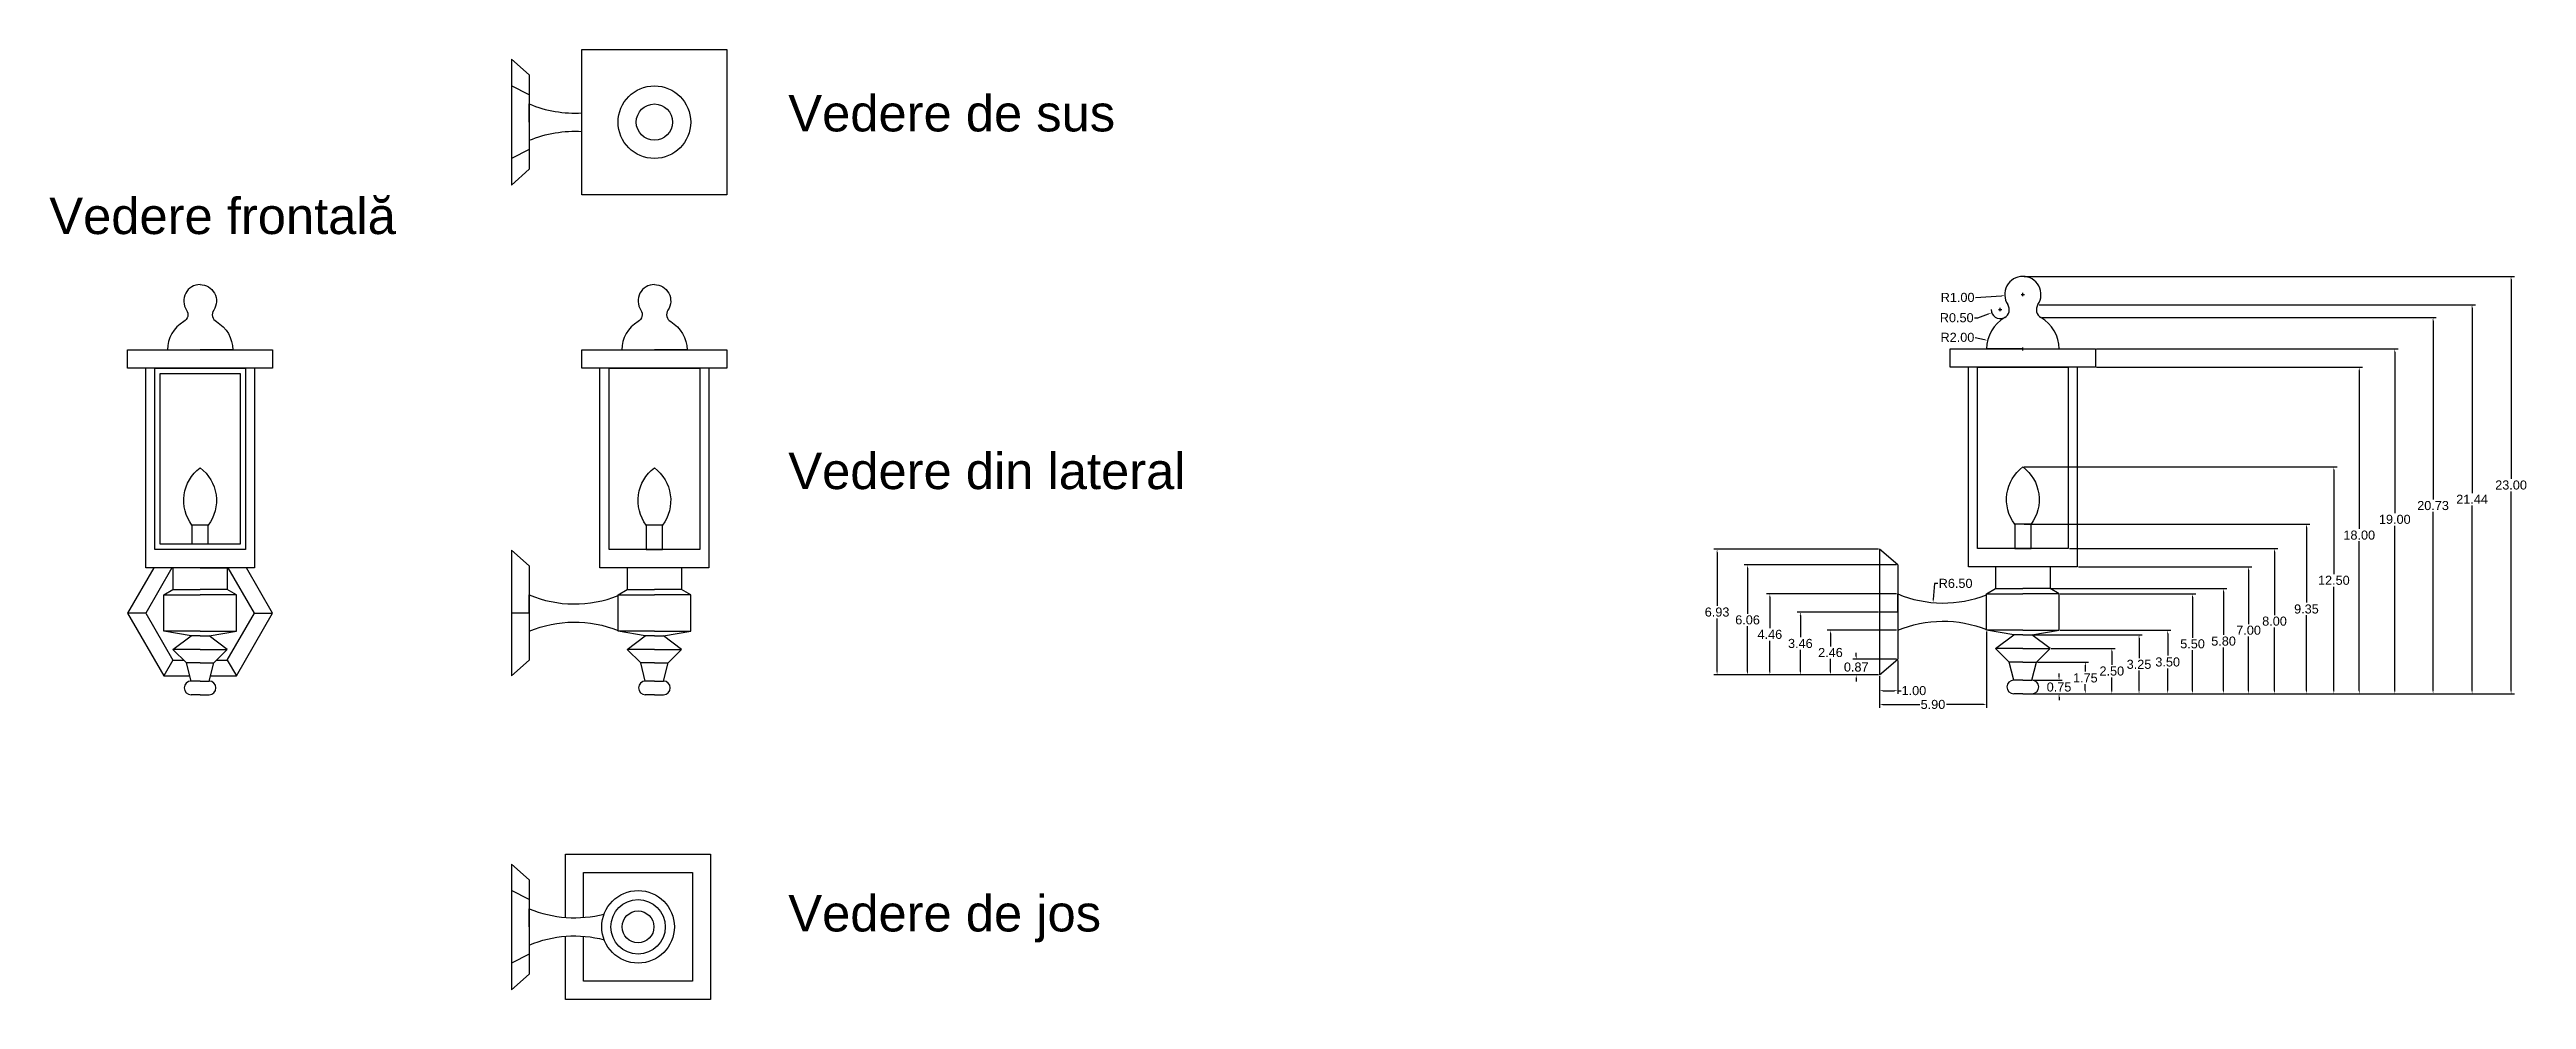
# Model space of a CAD drawing. Header units: millimetres. Extents: x 24 to 160, y 6 to 58.
import ezdxf

# ---------------------------------------------------------------- set-up
doc = ezdxf.new("R2010")
doc.units = ezdxf.units.MM
doc.header["$MEASUREMENT"] = 0
doc.header["$PDMODE"] = 34
for name, color, linetype in [('bec', 33, 'Continuous'), ('cotari', 132, 'Continuous'), ('felinar', 51, 'Continuous'), ('geam', 141, 'Continuous'), ('Text', 7, 'Continuous'), ('usa felinar', 31, 'Continuous')]:
    doc.layers.add(name, color=color, linetype=linetype)
doc.styles.get("Standard").update_dxf_attribs({"font": 'arial.ttf'})
doc.dimstyles.new('Cotari', dxfattribs={"dimtxt": 0.5, "dimasz": 0.18, "dimexe": 0.18, "dimexo": 0.0625, "dimgap": 0.09, "dimtad": 0, "dimtih": 1, "dimtoh": 1, "dimzin": 0, "dimdsep": 46, "dimtxsty": 'Standard', "dimcen": 0.09, "dimclrd": 256, "dimclrt": 256, "dimadec": 0, "dimazin": 0, "dimtfac": 1, "dimtofl": 0, "dimtmove": 0, "dimatfit": 3, "dimfxl": 1, "dimtolj": 1, "dimtzin": 0, "dimarcsym": 0})

# ---------------------------------------------------------------- blocks, each defined once
blk = doc.blocks.new('*D1')
at = {"layer": 'cotari', "color": 0, "lineweight": -2, "transparency": 16777216}
for p, q in [((133.1, 23.39), (134.71, 23.39)), ((132.6, 22.64), (134.71, 22.64))]:
    blk.add_line(p, q, dxfattribs=at)
at = {"layer": 'cotari', "lineweight": -2, "transparency": 16777216}
for p, q in [((134.53, 23.57), (134.53, 23.75)), ((134.53, 22.46), (134.53, 22.28))]:
    blk.add_line(p, q, dxfattribs=at)
at = {"layer": 'cotari', "transparency": 16777216}
for points in [[(134.5, 23.57), (134.56, 23.57), (134.53, 23.39)], [(134.5, 22.46), (134.56, 22.46), (134.53, 22.64)]]:
    blk.add_solid(points, dxfattribs=at)
at = {"layer": 'Defpoints', "color": 0, "transparency": 16777216}
for p in [(133.04, 23.39), (134.53, 23.39), (132.54, 22.64)]:
    blk.add_point(p, dxfattribs=at)
at = {"layer": 'cotari', "transparency": 16777216, "insert": (134.53, 23.01), "char_height": 0.5, "attachment_point": 5}
blk.add_mtext('\\A1;0.75', dxfattribs=at)
blk = doc.blocks.new('*D2')
at = {"layer": 'cotari', "color": 0, "lineweight": -2, "transparency": 16777216}
for p, q in [((133.35, 24.39), (136.16, 24.39)), ((132.6, 22.64), (136.16, 22.64))]:
    blk.add_line(p, q, dxfattribs=at)
at = {"layer": 'cotari', "lineweight": -2, "transparency": 16777216}
for p, q in [((135.98, 24.21), (135.98, 23.86)), ((135.98, 22.82), (135.98, 23.17))]:
    blk.add_line(p, q, dxfattribs=at)
at = {"layer": 'cotari', "transparency": 16777216}
for points in [[(135.95, 24.21), (136.01, 24.21), (135.98, 24.39)], [(135.95, 22.82), (136.01, 22.82), (135.98, 22.64)]]:
    blk.add_solid(points, dxfattribs=at)
at = {"layer": 'Defpoints', "color": 0, "transparency": 16777216}
for p in [(133.29, 24.39), (135.98, 24.39), (132.54, 22.64)]:
    blk.add_point(p, dxfattribs=at)
at = {"layer": 'cotari', "transparency": 16777216, "insert": (135.98, 23.51), "char_height": 0.5, "attachment_point": 5}
blk.add_mtext('\\A1;1.75', dxfattribs=at)
blk = doc.blocks.new('*D3')
at = {"layer": 'cotari', "color": 0, "lineweight": -2, "transparency": 16777216}
for p, q in [((134.1, 25.14), (137.62, 25.14)), ((132.6, 22.64), (137.62, 22.64))]:
    blk.add_line(p, q, dxfattribs=at)
at = {"layer": 'cotari', "lineweight": -2, "transparency": 16777216}
for p, q in [((137.44, 24.96), (137.44, 24.23)), ((137.44, 22.82), (137.44, 23.54))]:
    blk.add_line(p, q, dxfattribs=at)
at = {"layer": 'cotari', "transparency": 16777216}
for points in [[(137.41, 24.96), (137.47, 24.96), (137.44, 25.14)], [(137.41, 22.82), (137.47, 22.82), (137.44, 22.64)]]:
    blk.add_solid(points, dxfattribs=at)
at = {"layer": 'Defpoints', "color": 0, "transparency": 16777216}
for p in [(134.04, 25.14), (137.44, 25.14), (132.54, 22.64)]:
    blk.add_point(p, dxfattribs=at)
at = {"layer": 'cotari', "transparency": 16777216, "insert": (137.44, 23.89), "char_height": 0.5, "attachment_point": 5}
blk.add_mtext('\\A1;2.50', dxfattribs=at)
blk = doc.blocks.new('*D4')
at = {"layer": 'cotari', "color": 0, "lineweight": -2, "transparency": 16777216}
for p, q in [((133.1, 25.89), (139.12, 25.89)), ((132.6, 22.64), (139.12, 22.64))]:
    blk.add_line(p, q, dxfattribs=at)
at = {"layer": 'cotari', "lineweight": -2, "transparency": 16777216}
for p, q in [((138.94, 25.71), (138.94, 24.61)), ((138.94, 22.82), (138.94, 23.92))]:
    blk.add_line(p, q, dxfattribs=at)
at = {"layer": 'cotari', "transparency": 16777216}
for points in [[(138.91, 25.71), (138.97, 25.71), (138.94, 25.89)], [(138.91, 22.82), (138.97, 22.82), (138.94, 22.64)]]:
    blk.add_solid(points, dxfattribs=at)
at = {"layer": 'Defpoints', "color": 0, "transparency": 16777216}
for p in [(133.04, 25.89), (138.94, 25.89), (132.54, 22.64)]:
    blk.add_point(p, dxfattribs=at)
at = {"layer": 'cotari', "transparency": 16777216, "insert": (138.94, 24.26), "char_height": 0.5, "attachment_point": 5}
blk.add_mtext('\\A1;3.25', dxfattribs=at)
blk = doc.blocks.new('*D5')
at = {"layer": 'cotari', "color": 0, "lineweight": -2, "transparency": 16777216}
for p, q in [((134.6, 26.14), (140.7, 26.14)), ((132.6, 22.64), (140.7, 22.64))]:
    blk.add_line(p, q, dxfattribs=at)
at = {"layer": 'cotari', "lineweight": -2, "transparency": 16777216}
for p, q in [((140.52, 25.96), (140.52, 24.74)), ((140.52, 22.82), (140.52, 24.04))]:
    blk.add_line(p, q, dxfattribs=at)
at = {"layer": 'cotari', "transparency": 16777216}
for points in [[(140.49, 25.96), (140.55, 25.96), (140.52, 26.14)], [(140.49, 22.82), (140.55, 22.82), (140.52, 22.64)]]:
    blk.add_solid(points, dxfattribs=at)
at = {"layer": 'Defpoints', "color": 0, "transparency": 16777216}
for p in [(134.54, 26.14), (140.52, 26.14), (132.54, 22.64)]:
    blk.add_point(p, dxfattribs=at)
at = {"layer": 'cotari', "transparency": 16777216, "insert": (140.52, 24.39), "char_height": 0.5, "attachment_point": 5}
blk.add_mtext('\\A1;3.50', dxfattribs=at)
blk = doc.blocks.new('*D6')
at = {"layer": 'cotari', "color": 0, "lineweight": -2, "transparency": 16777216}
for p, q in [((134.6, 28.14), (142.07, 28.14)), ((132.6, 22.64), (142.07, 22.64))]:
    blk.add_line(p, q, dxfattribs=at)
at = {"layer": 'cotari', "lineweight": -2, "transparency": 16777216}
for p, q in [((141.89, 27.96), (141.89, 25.73)), ((141.89, 22.82), (141.89, 25.04))]:
    blk.add_line(p, q, dxfattribs=at)
at = {"layer": 'cotari', "transparency": 16777216}
for points in [[(141.86, 27.96), (141.92, 27.96), (141.89, 28.14)], [(141.86, 22.82), (141.92, 22.82), (141.89, 22.64)]]:
    blk.add_solid(points, dxfattribs=at)
at = {"layer": 'Defpoints', "color": 0, "transparency": 16777216}
for p in [(134.54, 28.14), (141.89, 28.14), (132.54, 22.64)]:
    blk.add_point(p, dxfattribs=at)
at = {"layer": 'cotari', "transparency": 16777216, "insert": (141.89, 25.39), "char_height": 0.5, "attachment_point": 5}
blk.add_mtext('\\A1;5.50', dxfattribs=at)
blk = doc.blocks.new('*D7')
at = {"layer": 'cotari', "color": 0, "lineweight": -2, "transparency": 16777216}
for p, q in [((134.1, 28.44), (143.78, 28.44)), ((132.6, 22.64), (143.78, 22.64))]:
    blk.add_line(p, q, dxfattribs=at)
at = {"layer": 'cotari', "lineweight": -2, "transparency": 16777216}
for p, q in [((143.6, 28.26), (143.6, 25.88)), ((143.6, 22.82), (143.6, 25.19))]:
    blk.add_line(p, q, dxfattribs=at)
at = {"layer": 'cotari', "transparency": 16777216}
for points in [[(143.57, 28.26), (143.63, 28.26), (143.6, 28.44)], [(143.57, 22.82), (143.63, 22.82), (143.6, 22.64)]]:
    blk.add_solid(points, dxfattribs=at)
at = {"layer": 'Defpoints', "color": 0, "transparency": 16777216}
for p in [(134.04, 28.44), (143.6, 28.44), (132.54, 22.64)]:
    blk.add_point(p, dxfattribs=at)
at = {"layer": 'cotari', "transparency": 16777216, "insert": (143.6, 25.54), "char_height": 0.5, "attachment_point": 5}
blk.add_mtext('\\A1;5.80', dxfattribs=at)
blk = doc.blocks.new('*D8')
at = {"layer": 'cotari', "color": 0, "lineweight": -2, "transparency": 16777216}
for p, q in [((135.6, 29.64), (145.16, 29.64)), ((132.6, 22.64), (145.16, 22.64))]:
    blk.add_line(p, q, dxfattribs=at)
at = {"layer": 'cotari', "lineweight": -2, "transparency": 16777216}
for p, q in [((144.98, 29.46), (144.98, 26.48)), ((144.98, 22.82), (144.98, 25.79))]:
    blk.add_line(p, q, dxfattribs=at)
at = {"layer": 'cotari', "transparency": 16777216}
for points in [[(144.95, 29.46), (145.01, 29.46), (144.98, 29.64)], [(144.95, 22.82), (145.01, 22.82), (144.98, 22.64)]]:
    blk.add_solid(points, dxfattribs=at)
at = {"layer": 'Defpoints', "color": 0, "transparency": 16777216}
for p in [(135.54, 29.64), (144.98, 29.64), (132.54, 22.64)]:
    blk.add_point(p, dxfattribs=at)
at = {"layer": 'cotari', "transparency": 16777216, "insert": (144.98, 26.14), "char_height": 0.5, "attachment_point": 5}
blk.add_mtext('\\A1;7.00', dxfattribs=at)
blk = doc.blocks.new('*D9')
at = {"layer": 'cotari', "color": 0, "lineweight": -2, "transparency": 16777216}
for p, q in [((135.1, 30.64), (146.59, 30.64)), ((132.85, 22.64), (146.59, 22.64))]:
    blk.add_line(p, q, dxfattribs=at)
at = {"layer": 'cotari', "lineweight": -2, "transparency": 16777216}
for p, q in [((146.41, 30.46), (146.41, 26.98)), ((146.41, 22.82), (146.41, 26.29))]:
    blk.add_line(p, q, dxfattribs=at)
at = {"layer": 'cotari', "transparency": 16777216}
for points in [[(146.38, 30.46), (146.44, 30.46), (146.41, 30.64)], [(146.38, 22.82), (146.44, 22.82), (146.41, 22.64)]]:
    blk.add_solid(points, dxfattribs=at)
at = {"layer": 'Defpoints', "color": 0, "transparency": 16777216}
for p in [(135.04, 30.64), (146.41, 30.64), (132.79, 22.64)]:
    blk.add_point(p, dxfattribs=at)
at = {"layer": 'cotari', "transparency": 16777216, "insert": (146.41, 26.64), "char_height": 0.5, "attachment_point": 5}
blk.add_mtext('\\A1;8.00', dxfattribs=at)
blk = doc.blocks.new('*D10')
at = {"layer": 'cotari', "color": 0, "lineweight": -2, "transparency": 16777216}
for p, q in [((132.6, 31.99), (148.35, 31.99)), ((132.85, 22.64), (148.35, 22.64))]:
    blk.add_line(p, q, dxfattribs=at)
at = {"layer": 'cotari', "lineweight": -2, "transparency": 16777216}
for p, q in [((148.17, 31.81), (148.17, 27.66)), ((148.17, 22.82), (148.17, 26.97))]:
    blk.add_line(p, q, dxfattribs=at)
at = {"layer": 'cotari', "transparency": 16777216}
for points in [[(148.14, 31.81), (148.2, 31.81), (148.17, 31.99)], [(148.14, 22.82), (148.2, 22.82), (148.17, 22.64)]]:
    blk.add_solid(points, dxfattribs=at)
at = {"layer": 'Defpoints', "color": 0, "transparency": 16777216}
for p in [(132.54, 31.99), (148.17, 31.99), (132.79, 22.64)]:
    blk.add_point(p, dxfattribs=at)
at = {"layer": 'cotari', "transparency": 16777216, "insert": (148.17, 27.31), "char_height": 0.5, "attachment_point": 5}
blk.add_mtext('\\A1;9.35', dxfattribs=at)
blk = doc.blocks.new('*D11')
at = {"layer": 'cotari', "color": 0, "lineweight": -2, "transparency": 16777216}
for p, q in [((132.6, 35.14), (149.86, 35.14)), ((132.85, 22.64), (149.86, 22.64))]:
    blk.add_line(p, q, dxfattribs=at)
at = {"layer": 'cotari', "lineweight": -2, "transparency": 16777216}
for p, q in [((149.68, 34.96), (149.68, 29.23)), ((149.68, 22.82), (149.68, 28.54))]:
    blk.add_line(p, q, dxfattribs=at)
at = {"layer": 'cotari', "transparency": 16777216}
for points in [[(149.65, 34.96), (149.71, 34.96), (149.68, 35.14)], [(149.65, 22.82), (149.71, 22.82), (149.68, 22.64)]]:
    blk.add_solid(points, dxfattribs=at)
at = {"layer": 'Defpoints', "color": 0, "transparency": 16777216}
for p in [(132.54, 35.14), (149.68, 35.14), (132.79, 22.64)]:
    blk.add_point(p, dxfattribs=at)
at = {"layer": 'cotari', "transparency": 16777216, "insert": (149.68, 28.89), "char_height": 0.5, "attachment_point": 5}
blk.add_mtext('\\A1;12.50', dxfattribs=at)
blk = doc.blocks.new('*D12')
at = {"layer": 'cotari', "color": 0, "lineweight": -2, "transparency": 16777216}
for p, q in [((136.6, 40.64), (151.26, 40.64)), ((132.6, 22.64), (151.26, 22.64))]:
    blk.add_line(p, q, dxfattribs=at)
at = {"layer": 'cotari', "lineweight": -2, "transparency": 16777216}
for p, q in [((151.08, 40.46), (151.08, 31.73)), ((151.08, 22.82), (151.08, 31.04))]:
    blk.add_line(p, q, dxfattribs=at)
at = {"layer": 'cotari', "transparency": 16777216}
for points in [[(151.05, 40.46), (151.11, 40.46), (151.08, 40.64)], [(151.05, 22.82), (151.11, 22.82), (151.08, 22.64)]]:
    blk.add_solid(points, dxfattribs=at)
at = {"layer": 'Defpoints', "color": 0, "transparency": 16777216}
for p in [(136.54, 40.64), (151.08, 40.64), (132.54, 22.64)]:
    blk.add_point(p, dxfattribs=at)
at = {"layer": 'cotari', "transparency": 16777216, "insert": (151.08, 31.38), "char_height": 0.5, "attachment_point": 5}
blk.add_mtext('\\A1;18.00', dxfattribs=at)
blk = doc.blocks.new('*D13')
at = {"layer": 'cotari', "color": 0, "lineweight": -2, "transparency": 16777216}
for p, q in [((136.6, 41.64), (153.22, 41.64)), ((132.6, 22.64), (153.22, 22.64))]:
    blk.add_line(p, q, dxfattribs=at)
at = {"layer": 'cotari', "lineweight": -2, "transparency": 16777216}
for p, q in [((153.04, 41.46), (153.04, 32.59)), ((153.04, 22.82), (153.04, 31.9))]:
    blk.add_line(p, q, dxfattribs=at)
at = {"layer": 'cotari', "transparency": 16777216}
for points in [[(153.01, 41.46), (153.07, 41.46), (153.04, 41.64)], [(153.01, 22.82), (153.07, 22.82), (153.04, 22.64)]]:
    blk.add_solid(points, dxfattribs=at)
at = {"layer": 'Defpoints', "color": 0, "transparency": 16777216}
for p in [(136.54, 41.64), (153.04, 41.64), (132.54, 22.64)]:
    blk.add_point(p, dxfattribs=at)
at = {"layer": 'cotari', "transparency": 16777216, "insert": (153.04, 32.25), "char_height": 0.5, "attachment_point": 5}
blk.add_mtext('\\A1;19.00', dxfattribs=at)
blk = doc.blocks.new('*D14')
at = {"layer": 'cotari', "lineweight": -2, "transparency": 16777216}
for p, q in [((123.35, 24.72), (123.35, 24.9)), ((123.35, 23.5), (123.35, 23.32))]:
    blk.add_line(p, q, dxfattribs=at)
at = {"layer": 'cotari', "color": 0, "lineweight": -2, "transparency": 16777216}
for p, q in [((125.57, 24.54), (123.17, 24.54)), ((124.57, 23.68), (123.17, 23.68))]:
    blk.add_line(p, q, dxfattribs=at)
at = {"layer": 'cotari', "transparency": 16777216}
for points in [[(123.32, 24.72), (123.38, 24.72), (123.35, 24.54)], [(123.32, 23.5), (123.38, 23.5), (123.35, 23.68)]]:
    blk.add_solid(points, dxfattribs=at)
at = {"layer": 'Defpoints', "color": 0, "transparency": 16777216}
for p in [(123.35, 24.54), (124.64, 23.68), (125.64, 24.54)]:
    blk.add_point(p, dxfattribs=at)
at = {"layer": 'cotari', "transparency": 16777216, "insert": (123.35, 24.11), "char_height": 0.5, "attachment_point": 5}
blk.add_mtext('\\A1;0.87', dxfattribs=at)
blk = doc.blocks.new('*D15')
at = {"layer": 'cotari', "color": 0, "lineweight": -2, "transparency": 16777216}
for p, q in [((125.57, 26.14), (121.75, 26.14)), ((124.57, 23.68), (121.75, 23.68))]:
    blk.add_line(p, q, dxfattribs=at)
at = {"layer": 'cotari', "lineweight": -2, "transparency": 16777216}
for p, q in [((121.93, 25.96), (121.93, 25.25)), ((121.93, 23.86), (121.93, 24.56))]:
    blk.add_line(p, q, dxfattribs=at)
at = {"layer": 'cotari', "transparency": 16777216}
for points in [[(121.9, 25.96), (121.96, 25.96), (121.93, 26.14)], [(121.9, 23.86), (121.96, 23.86), (121.93, 23.68)]]:
    blk.add_solid(points, dxfattribs=at)
at = {"layer": 'Defpoints', "color": 0, "transparency": 16777216}
for p in [(121.93, 26.14), (125.64, 26.14), (124.64, 23.68)]:
    blk.add_point(p, dxfattribs=at)
at = {"layer": 'cotari', "transparency": 16777216, "insert": (121.93, 24.91), "char_height": 0.5, "attachment_point": 5}
blk.add_mtext('\\A1;2.46', dxfattribs=at)
blk = doc.blocks.new('*D16')
at = {"layer": 'cotari', "color": 0, "lineweight": -2, "transparency": 16777216}
for p, q in [((124.57, 27.14), (120.09, 27.14)), ((124.57, 23.68), (120.09, 23.68))]:
    blk.add_line(p, q, dxfattribs=at)
at = {"layer": 'cotari', "lineweight": -2, "transparency": 16777216}
for p, q in [((120.27, 26.96), (120.27, 25.75)), ((120.27, 23.86), (120.27, 25.06))]:
    blk.add_line(p, q, dxfattribs=at)
at = {"layer": 'cotari', "transparency": 16777216}
for points in [[(120.24, 26.96), (120.3, 26.96), (120.27, 27.14)], [(120.24, 23.86), (120.3, 23.86), (120.27, 23.68)]]:
    blk.add_solid(points, dxfattribs=at)
at = {"layer": 'Defpoints', "color": 0, "transparency": 16777216}
for p in [(120.27, 27.14), (124.64, 27.14), (124.64, 23.68)]:
    blk.add_point(p, dxfattribs=at)
at = {"layer": 'cotari', "transparency": 16777216, "insert": (120.27, 25.41), "char_height": 0.5, "attachment_point": 5}
blk.add_mtext('\\A1;3.46', dxfattribs=at)
blk = doc.blocks.new('*D17')
at = {"layer": 'cotari', "color": 0, "lineweight": -2, "transparency": 16777216}
for p, q in [((125.57, 28.14), (118.41, 28.14)), ((124.57, 23.68), (118.41, 23.68))]:
    blk.add_line(p, q, dxfattribs=at)
at = {"layer": 'cotari', "lineweight": -2, "transparency": 16777216}
for p, q in [((118.59, 27.96), (118.59, 26.25)), ((118.59, 23.86), (118.59, 25.56))]:
    blk.add_line(p, q, dxfattribs=at)
at = {"layer": 'cotari', "transparency": 16777216}
for points in [[(118.56, 27.96), (118.62, 27.96), (118.59, 28.14)], [(118.56, 23.86), (118.62, 23.86), (118.59, 23.68)]]:
    blk.add_solid(points, dxfattribs=at)
at = {"layer": 'Defpoints', "color": 0, "transparency": 16777216}
for p in [(118.59, 28.14), (125.64, 28.14), (124.64, 23.68)]:
    blk.add_point(p, dxfattribs=at)
at = {"layer": 'cotari', "transparency": 16777216, "insert": (118.59, 25.91), "char_height": 0.5, "attachment_point": 5}
blk.add_mtext('\\A1;4.46', dxfattribs=at)
blk = doc.blocks.new('*D18')
at = {"layer": 'cotari', "color": 0, "lineweight": -2, "transparency": 16777216}
for p, q in [((125.57, 29.74), (117.18, 29.74)), ((124.57, 23.68), (117.18, 23.68))]:
    blk.add_line(p, q, dxfattribs=at)
at = {"layer": 'cotari', "lineweight": -2, "transparency": 16777216}
for p, q in [((117.36, 29.56), (117.36, 27.05)), ((117.36, 23.86), (117.36, 26.36))]:
    blk.add_line(p, q, dxfattribs=at)
at = {"layer": 'cotari', "transparency": 16777216}
for points in [[(117.33, 29.56), (117.39, 29.56), (117.36, 29.74)], [(117.33, 23.86), (117.39, 23.86), (117.36, 23.68)]]:
    blk.add_solid(points, dxfattribs=at)
at = {"layer": 'Defpoints', "color": 0, "transparency": 16777216}
for p in [(117.36, 29.74), (125.64, 29.74), (124.64, 23.68)]:
    blk.add_point(p, dxfattribs=at)
at = {"layer": 'cotari', "transparency": 16777216, "insert": (117.36, 26.71), "char_height": 0.5, "attachment_point": 5}
blk.add_mtext('\\A1;6.06', dxfattribs=at)
blk = doc.blocks.new('*D19')
at = {"layer": 'cotari', "color": 0, "lineweight": -2, "transparency": 16777216}
for p, q in [((124.57, 30.6), (115.5, 30.6)), ((124.57, 23.68), (115.5, 23.68))]:
    blk.add_line(p, q, dxfattribs=at)
at = {"layer": 'cotari', "lineweight": -2, "transparency": 16777216}
for p, q in [((115.68, 30.42), (115.68, 27.49)), ((115.68, 23.86), (115.68, 26.79))]:
    blk.add_line(p, q, dxfattribs=at)
at = {"layer": 'cotari', "transparency": 16777216}
for points in [[(115.65, 30.42), (115.71, 30.42), (115.68, 30.6)], [(115.65, 23.86), (115.71, 23.86), (115.68, 23.68)]]:
    blk.add_solid(points, dxfattribs=at)
at = {"layer": 'Defpoints', "color": 0, "transparency": 16777216}
for p in [(115.68, 30.6), (124.64, 30.6), (124.64, 23.68)]:
    blk.add_point(p, dxfattribs=at)
at = {"layer": 'cotari', "transparency": 16777216, "insert": (115.68, 27.14), "char_height": 0.5, "attachment_point": 5}
blk.add_mtext('\\A1;6.93', dxfattribs=at)
blk = doc.blocks.new('*D20')
at = {"layer": 'cotari', "color": 0, "lineweight": -2, "transparency": 16777216}
for p, q in [((124.64, 23.61), (124.64, 22.63)), ((125.64, 24.48), (125.64, 22.63))]:
    blk.add_line(p, q, dxfattribs=at)
at = {"layer": 'cotari', "lineweight": -2, "transparency": 16777216}
for p, q in [((124.82, 22.81), (125.46, 22.81)), ((125.64, 22.81), (125.82, 22.81))]:
    blk.add_line(p, q, dxfattribs=at)
at = {"layer": 'cotari', "transparency": 16777216}
for points in [[(124.82, 22.84), (124.82, 22.78), (124.64, 22.81)], [(125.46, 22.84), (125.46, 22.78), (125.64, 22.81)]]:
    blk.add_solid(points, dxfattribs=at)
at = {"layer": 'Defpoints', "color": 0, "transparency": 16777216}
for p in [(124.64, 23.68), (125.64, 24.54), (125.64, 22.81)]:
    blk.add_point(p, dxfattribs=at)
at = {"layer": 'cotari', "transparency": 16777216, "insert": (126.53, 22.81), "char_height": 0.5, "attachment_point": 5}
blk.add_mtext('\\A1;1.00', dxfattribs=at)
blk = doc.blocks.new('*D21')
at = {"layer": 'cotari', "color": 0, "lineweight": -2, "transparency": 16777216}
for p, q in [((130.54, 26.08), (130.54, 21.87)), ((124.63, 23.61), (124.63, 21.87))]:
    blk.add_line(p, q, dxfattribs=at)
at = {"layer": 'cotari', "lineweight": -2, "transparency": 16777216}
for p, q in [((124.81, 22.05), (126.85, 22.05)), ((130.36, 22.05), (128.32, 22.05))]:
    blk.add_line(p, q, dxfattribs=at)
at = {"layer": 'cotari', "transparency": 16777216}
for points in [[(124.81, 22.08), (124.81, 22.02), (124.63, 22.05)], [(130.36, 22.08), (130.36, 22.02), (130.54, 22.05)]]:
    blk.add_solid(points, dxfattribs=at)
at = {"layer": 'Defpoints', "color": 0, "transparency": 16777216}
for p in [(130.54, 26.14), (124.63, 23.67), (130.54, 22.05)]:
    blk.add_point(p, dxfattribs=at)
at = {"layer": 'cotari', "transparency": 16777216, "insert": (127.58, 22.05), "char_height": 0.5, "attachment_point": 5}
blk.add_mtext('\\A1;5.90', dxfattribs=at)
blk = doc.blocks.new('*D22')
at = {"layer": 'cotari', "lineweight": -2, "transparency": 16777216}
for p, q in [((127.67, 28.72), (127.6, 27.84)), ((127.85, 28.72), (127.67, 28.72))]:
    blk.add_line(p, q, dxfattribs=at)
at = {"layer": 'cotari', "transparency": 16777216}
blk.add_solid([(127.57, 27.85), (127.63, 27.84), (127.58, 27.66)], dxfattribs=at)
at = {"layer": 'Defpoints', "color": 0, "transparency": 16777216}
for p in [(128.14, 34.14), (127.58, 27.66)]:
    blk.add_point(p, dxfattribs=at)
at = {"layer": 'cotari', "transparency": 16777216, "insert": (128.83, 28.72), "char_height": 0.5, "attachment_point": 5}
blk.add_mtext('\\A1;R6.50', dxfattribs=at)
blk = doc.blocks.new('*D23')
at = {"layer": 'cotari', "color": 0, "lineweight": -2, "transparency": 16777216}
for p, q in [((133.6, 43.37), (155.33, 43.37)), ((132.85, 22.64), (155.33, 22.64))]:
    blk.add_line(p, q, dxfattribs=at)
at = {"layer": 'cotari', "lineweight": -2, "transparency": 16777216}
for p, q in [((155.15, 43.19), (155.15, 33.35)), ((155.15, 22.82), (155.15, 32.66))]:
    blk.add_line(p, q, dxfattribs=at)
at = {"layer": 'cotari', "transparency": 16777216}
for points in [[(155.12, 43.19), (155.18, 43.19), (155.15, 43.37)], [(155.12, 22.82), (155.18, 22.82), (155.15, 22.64)]]:
    blk.add_solid(points, dxfattribs=at)
at = {"layer": 'Defpoints', "color": 0, "transparency": 16777216}
for p in [(133.53, 43.37), (132.79, 22.64), (155.15, 22.64)]:
    blk.add_point(p, dxfattribs=at)
at = {"layer": 'cotari', "transparency": 16777216, "insert": (155.15, 33.01), "char_height": 0.5, "attachment_point": 5}
blk.add_mtext('\\A1;20.73', dxfattribs=at)
blk = doc.blocks.new('*D24')
at = {"layer": 'cotari', "color": 0, "lineweight": -2, "transparency": 16777216}
for p, q in [((133.43, 44.08), (157.48, 44.08)), ((132.6, 22.64), (157.48, 22.64))]:
    blk.add_line(p, q, dxfattribs=at)
at = {"layer": 'cotari', "lineweight": -2, "transparency": 16777216}
for p, q in [((157.3, 43.9), (157.3, 33.7)), ((157.3, 22.82), (157.3, 33.02))]:
    blk.add_line(p, q, dxfattribs=at)
at = {"layer": 'cotari', "transparency": 16777216}
for points in [[(157.27, 43.9), (157.33, 43.9), (157.3, 44.08)], [(157.27, 22.82), (157.33, 22.82), (157.3, 22.64)]]:
    blk.add_solid(points, dxfattribs=at)
at = {"layer": 'Defpoints', "color": 0, "transparency": 16777216}
for p in [(133.37, 44.08), (132.54, 22.64), (157.3, 22.64)]:
    blk.add_point(p, dxfattribs=at)
at = {"layer": 'cotari', "transparency": 16777216, "insert": (157.3, 33.36), "char_height": 0.5, "attachment_point": 5}
blk.add_mtext('\\A1;21.44', dxfattribs=at)
blk = doc.blocks.new('*D25')
at = {"layer": 'cotari', "color": 0, "lineweight": -2, "transparency": 16777216}
for p, q in [((132.6, 45.64), (159.63, 45.64)), ((132.6, 22.64), (159.63, 22.64))]:
    blk.add_line(p, q, dxfattribs=at)
at = {"layer": 'cotari', "lineweight": -2, "transparency": 16777216}
for p, q in [((159.45, 45.46), (159.45, 34.49)), ((159.45, 22.82), (159.45, 33.79))]:
    blk.add_line(p, q, dxfattribs=at)
at = {"layer": 'cotari', "transparency": 16777216}
for points in [[(159.42, 45.46), (159.48, 45.46), (159.45, 45.64)], [(159.42, 22.82), (159.48, 22.82), (159.45, 22.64)]]:
    blk.add_solid(points, dxfattribs=at)
at = {"layer": 'Defpoints', "color": 0, "transparency": 16777216}
for p in [(132.54, 45.64), (159.45, 45.64), (132.54, 22.64)]:
    blk.add_point(p, dxfattribs=at)
at = {"layer": 'cotari', "transparency": 16777216, "insert": (159.45, 34.14), "char_height": 0.5, "attachment_point": 5}
blk.add_mtext('\\A1;23.00', dxfattribs=at)
blk = doc.blocks.new('*D26')
at = {"layer": 'cotari', "lineweight": -2, "transparency": 16777216}
blk.add_line((129.91, 42.28), (130.42, 42.16), dxfattribs=at)
at = {"layer": 'cotari', "color": 0, "lineweight": -2, "transparency": 16777216}
for p, q in [((132.45, 41.64), (132.63, 41.64)), ((132.54, 41.55), (132.54, 41.73))]:
    blk.add_line(p, q, dxfattribs=at)
at = {"layer": 'cotari', "transparency": 16777216}
blk.add_solid([(130.42, 42.18), (130.41, 42.13), (130.59, 42.11)], dxfattribs=at)
at = {"layer": 'Defpoints', "color": 0, "transparency": 16777216}
for p in [(130.59, 42.11), (132.54, 41.64)]:
    blk.add_point(p, dxfattribs=at)
at = {"layer": 'cotari', "transparency": 16777216, "insert": (128.93, 42.28), "char_height": 0.5, "attachment_point": 5}
blk.add_mtext('\\A1;R2.00', dxfattribs=at)
blk = doc.blocks.new('*D27')
at = {"layer": 'cotari', "color": 0, "lineweight": -2, "transparency": 16777216}
for p, q in [((131.2, 43.81), (131.38, 43.81)), ((131.29, 43.72), (131.29, 43.9))]:
    blk.add_line(p, q, dxfattribs=at)
at = {"layer": 'cotari', "lineweight": -2, "transparency": 16777216}
for p, q in [((129.87, 43.36), (130.05, 43.36)), ((130.05, 43.36), (130.65, 43.58))]:
    blk.add_line(p, q, dxfattribs=at)
at = {"layer": 'cotari', "color": 0, "lineweight": -2, "transparency": 16777216}
blk.add_arc((131.29, 43.81), 0.5, 179.1831, 292.7645, dxfattribs=at)
at = {"layer": 'cotari', "transparency": 16777216}
blk.add_solid([(130.64, 43.6), (130.66, 43.55), (130.82, 43.64)], dxfattribs=at)
at = {"layer": 'Defpoints', "color": 0, "transparency": 16777216}
for p in [(131.29, 43.81), (130.82, 43.64)]:
    blk.add_point(p, dxfattribs=at)
at = {"layer": 'cotari', "transparency": 16777216, "insert": (128.89, 43.36), "char_height": 0.5, "attachment_point": 5}
blk.add_mtext('\\A1;R0.50', dxfattribs=at)
blk = doc.blocks.new('*D28')
at = {"layer": 'cotari', "lineweight": -2, "transparency": 16777216}
blk.add_line((129.92, 44.48), (131.36, 44.57), dxfattribs=at)
at = {"layer": 'cotari', "color": 0, "lineweight": -2, "transparency": 16777216}
for p, q in [((132.45, 44.64), (132.63, 44.64)), ((132.54, 44.55), (132.54, 44.73))]:
    blk.add_line(p, q, dxfattribs=at)
at = {"layer": 'cotari', "transparency": 16777216}
blk.add_solid([(131.36, 44.6), (131.36, 44.54), (131.54, 44.58)], dxfattribs=at)
at = {"layer": 'Defpoints', "color": 0, "transparency": 16777216}
for p in [(131.54, 44.58), (132.54, 44.64)]:
    blk.add_point(p, dxfattribs=at)
at = {"layer": 'cotari', "transparency": 16777216, "insert": (128.94, 44.48), "char_height": 0.5, "attachment_point": 5}
blk.add_mtext('\\A1;R1.00', dxfattribs=at)

msp = doc.modelspace()

# ---------------------------------------------------------------- linework, layer by layer
at = {"layer": 'bec', "elevation": 1}
for points in [[(32.054, 35.087, -0.4142136), (32.504, 31.937), (32.054, 31.937), (31.604, 31.937, -0.4142136)], [(57.098, 35.087, -0.4142136), (57.548, 31.937), (57.098, 31.937), (56.648, 31.937, -0.4142136)]]:
    msp.add_lwpolyline(points, format="xyb", close=True, dxfattribs=at)
at = {"layer": 'bec'}
msp.add_lwpolyline([(132.536, 35.14, -0.4142136), (132.986, 31.99), (132.536, 31.99), (132.086, 31.99, -0.4142136)], format="xyb", close=True, dxfattribs=at)
at = {"layer": 'bec', "elevation": 1}
for points in [[(31.604, 31.937), (31.604, 30.887)], [(32.504, 30.887), (32.504, 31.937)], [(56.648, 31.937), (56.648, 30.587), (57.098, 30.587), (57.548, 30.587), (57.548, 31.937)]]:
    msp.add_lwpolyline(points, dxfattribs=at)
at = {"layer": 'bec'}
msp.add_lwpolyline([(132.086, 31.99), (132.086, 30.64), (132.536, 30.64), (132.986, 30.64), (132.986, 31.99)], dxfattribs=at)
at = {"layer": 'felinar'}
for p, q in [((49.221, 57.605, 0.737), (49.221, 50.676, 0.737)), ((50.198, 56.739, 0.737), (49.221, 57.605, 0.737)), ((50.198, 55.641, 0.737), (49.221, 56.141, 0.737)), ((50.198, 56.739, 0.737), (50.198, 51.542, 0.737)), ((50.198, 52.641, 0.737), (49.221, 52.141, 0.737)), ((50.198, 51.542, 0.737), (49.221, 50.676, 0.737)), ((132.536, 41.64), (130.536, 41.64)), ((130.736, 41.64), (132.536, 41.64)), ((132.536, 41.64), (134.536, 41.64)), ((29.054, 29.587, 1), (29.054, 40.587, 1)), ((35.054, 40.587, 1), (35.054, 29.587, 1)), ((54.098, 29.587, 1), (54.098, 40.587, 1)), ((60.098, 40.587, 1), (60.098, 29.587, 1)), ((129.536, 29.64), (129.536, 40.64)), ((135.536, 40.64), (135.536, 29.64)), ((49.221, 30.552, 1), (49.221, 23.623, 1)), ((50.198, 29.686, 1), (49.221, 30.552, 1)), ((124.636, 30.604), (124.636, 23.676)), ((125.636, 29.738), (124.636, 30.604)), ((35.054, 29.587, 1), (29.054, 29.587, 1)), ((32.054, 29.587, 1), (30.554, 29.587, 1)), ((30.554, 29.587, 1), (30.554, 28.387, 1)), ((32.054, 29.587, 1), (33.554, 29.587, 1)), ((33.554, 29.587, 1), (33.554, 28.387, 1)), ((50.198, 29.686, 1), (50.198, 24.489, 1)), ((60.098, 29.587, 1), (54.098, 29.587, 1)), ((55.598, 29.587, 1), (55.598, 28.387, 1)), ((58.598, 29.587, 1), (58.598, 28.387, 1)), ((125.636, 29.738), (125.636, 24.542)), ((135.536, 29.64), (129.536, 29.64)), ((131.036, 29.64), (131.036, 28.44)), ((134.036, 29.64), (134.036, 28.44)), ((30.054, 28.087, 1), (30.554, 28.387, 1)), ((30.054, 26.087, 1), (30.054, 28.087, 1)), ((30.054, 28.087, 1), (32.054, 28.087, 1)), ((30.554, 28.387, 1), (32.054, 28.387, 1)), ((33.554, 28.387, 1), (32.054, 28.387, 1)), ((34.054, 28.087, 1), (32.054, 28.087, 1)), ((34.054, 28.087, 1), (33.554, 28.387, 1)), ((34.054, 26.087, 1), (34.054, 28.087, 1)), ((55.098, 28.087, 1), (55.598, 28.387, 1)), ((55.098, 26.087, 1), (55.098, 28.087, 1)), ((55.098, 28.087, 1), (57.098, 28.087, 1)), ((55.598, 28.387, 1), (57.098, 28.387, 1)), ((58.598, 28.387, 1), (57.098, 28.387, 1)), ((59.098, 28.087, 1), (57.098, 28.087, 1)), ((59.098, 28.087, 1), (58.598, 28.387, 1)), ((59.098, 26.087, 1), (59.098, 28.087, 1)), ((130.536, 28.14), (131.036, 28.44)), ((130.536, 26.14), (130.536, 28.14)), ((130.536, 28.14), (132.536, 28.14)), ((131.036, 28.44), (132.536, 28.44)), ((134.036, 28.44), (132.536, 28.44)), ((134.536, 28.14), (132.536, 28.14)), ((134.536, 28.14), (134.036, 28.44)), ((134.536, 26.14), (134.536, 28.14)), ((29.054, 27.087, 1), (28.054, 27.087)), ((32.054, 26.087, 1), (30.054, 26.087, 1)), ((31.554, 25.837, 1), (30.054, 26.087, 1)), ((32.054, 26.087, 1), (34.054, 26.087, 1)), ((32.554, 25.837, 1), (34.054, 26.087, 1)), ((35.054, 27.087, 1), (36.054, 27.087)), ((50.198, 27.087, 1), (49.221, 27.087, 1)), ((57.098, 26.087, 1), (55.098, 26.087, 1)), ((56.598, 25.837, 1), (55.098, 26.087, 1)), ((57.098, 26.087, 1), (59.098, 26.087, 1)), ((57.598, 25.837, 1), (59.098, 26.087, 1)), ((125.636, 27.14), (124.636, 27.14)), ((132.536, 26.14), (130.536, 26.14)), ((132.036, 25.89), (130.536, 26.14)), ((132.536, 26.14), (134.536, 26.14)), ((133.036, 25.89), (134.536, 26.14)), ((30.554, 25.087, 1), (31.554, 25.837, 1)), ((32.054, 25.087, 1), (30.554, 25.087, 1)), ((30.554, 25.087, 1), (31.304, 24.337, 1)), ((32.054, 25.837, 1), (31.554, 25.837, 1)), ((32.054, 25.837, 1), (32.554, 25.837, 1)), ((32.054, 25.087, 1), (33.554, 25.087, 1)), ((33.554, 25.087, 1), (32.554, 25.837, 1)), ((33.554, 25.087, 1), (32.804, 24.337, 1)), ((55.598, 25.087, 1), (56.598, 25.837, 1)), ((57.098, 25.087, 1), (55.598, 25.087, 1)), ((55.598, 25.087, 1), (56.348, 24.337, 1)), ((57.098, 25.837, 1), (56.598, 25.837, 1)), ((57.098, 25.837, 1), (57.598, 25.837, 1)), ((57.098, 25.087, 1), (58.598, 25.087, 1)), ((58.598, 25.087, 1), (57.598, 25.837, 1)), ((58.598, 25.087, 1), (57.848, 24.337, 1)), ((131.036, 25.14), (132.036, 25.89)), ((132.536, 25.14), (131.036, 25.14)), ((131.036, 25.14), (131.786, 24.39)), ((132.536, 25.89), (132.036, 25.89)), ((132.536, 25.89), (133.036, 25.89)), ((132.536, 25.14), (134.036, 25.14)), ((134.036, 25.14), (133.036, 25.89)), ((134.036, 25.14), (133.286, 24.39)), ((30.554, 24.489, 1), (30.054, 23.623)), ((32.054, 24.337, 1), (31.304, 24.337, 1)), ((31.554, 23.337, 1), (31.304, 24.337, 1)), ((32.054, 23.337, 1), (31.554, 23.337, 1)), ((32.054, 24.337, 1), (32.804, 24.337, 1)), ((32.054, 23.337, 1), (32.554, 23.337, 1)), ((32.554, 23.337, 1), (32.804, 24.337, 1)), ((33.554, 24.489, 1), (34.054, 23.623)), ((50.198, 24.489, 1), (49.221, 23.623, 1)), ((57.098, 24.337, 1), (56.348, 24.337, 1)), ((56.598, 23.337, 1), (56.348, 24.337, 1)), ((57.098, 23.337, 1), (56.598, 23.337, 1)), ((57.098, 24.337, 1), (57.848, 24.337, 1)), ((57.098, 23.337, 1), (57.598, 23.337, 1)), ((57.598, 23.337, 1), (57.848, 24.337, 1)), ((124.636, 23.676), (125.636, 24.542)), ((132.536, 24.39), (131.786, 24.39)), ((132.036, 23.39), (131.786, 24.39)), ((132.536, 23.39), (132.036, 23.39)), ((132.536, 24.39), (133.286, 24.39)), ((132.536, 23.39), (133.036, 23.39)), ((133.036, 23.39), (133.286, 24.39)), ((32.054, 22.587, 1), (31.554, 22.587, 1)), ((32.054, 22.587, 1), (32.554, 22.587, 1)), ((57.098, 22.587, 1), (56.598, 22.587, 1)), ((57.098, 22.587, 1), (57.598, 22.587, 1)), ((132.536, 22.64), (132.036, 22.64)), ((132.536, 22.64), (133.036, 22.64)), ((49.221, 13.258, 0.146), (49.221, 6.33, 0.146)), ((50.198, 12.392, 0.146), (49.221, 13.258, 0.146)), ((50.198, 12.392, 0.146), (50.198, 7.196, 0.146)), ((50.198, 11.294, 0.146), (49.221, 11.794, 0.146)), ((50.198, 8.294, 0.146), (49.221, 7.794, 0.146)), ((50.198, 7.196, 0.146), (49.221, 6.33, 0.146))]:
    msp.add_line(p, q, dxfattribs=at)
for points, elevation in [([(53.098, 58.141), (61.098, 58.141), (61.098, 50.141), (53.098, 50.141)], 0.737), ([(28.054, 41.587), (36.054, 41.587), (36.054, 40.587), (28.054, 40.587)], 1), ([(53.098, 41.587), (61.098, 41.587), (61.098, 40.587), (53.098, 40.587)], 1)]:
    msp.add_lwpolyline(points, close=True, dxfattribs=dict(at, elevation=elevation))
for points, elevation in [([(50.198, 54.141), (50.198, 55.141, 0.1145898), (53.098, 54.653, 0.1145898)], 0.737), ([(50.198, 54.141), (50.198, 53.141, -0.1145898), (53.098, 53.628, -0.1145898)], 0.737), ([(32.054, 45.187, 0.5993709), (31.305, 43.787, -0.433892), (31.156, 43.147, 0.2682933), (30.254, 41.587), (32.054, 41.587)], 1), ([(32.054, 45.187, -0.5993709), (32.802, 43.787, 0.433892), (32.952, 43.147, -0.2682933), (33.854, 41.587), (32.054, 41.587)], 1), ([(57.098, 45.187, 0.5993709), (56.349, 43.787, -0.433892), (56.2, 43.147, 0.2682933), (55.298, 41.587), (57.098, 41.587)], 1), ([(57.098, 45.187, -0.5993709), (57.846, 43.787, 0.433892), (57.996, 43.147, -0.2682933), (58.898, 41.587), (57.098, 41.587)], 1), ([(50.198, 27.087), (50.198, 28.087, 0.195685), (55.098, 28.047, 0.195685)], 1), ([(50.198, 27.087), (50.198, 26.087, -0.195685), (55.098, 26.128, -0.195685)], 1), ([(50.198, 9.794), (50.198, 10.794, 0.1634731), (54.327, 10.502, 0.1634731)], 0.146), ([(50.198, 9.794), (50.198, 8.794, -0.1634731), (54.327, 9.087, -0.1634731)], 0.146)]:
    msp.add_lwpolyline(points, format="xyb", dxfattribs=dict(at, elevation=elevation))
msp.add_lwpolyline([(128.536, 41.64), (136.536, 41.64), (136.536, 40.64), (128.536, 40.64)], close=True, dxfattribs=at)
for points in [[(29.497, 29.587), (28.054, 27.087), (30.054, 23.623), (31.482, 23.623)], [(32.625, 23.623), (34.054, 23.623), (36.054, 27.087), (34.61, 29.587)]]:
    msp.add_lwpolyline(points, dxfattribs=at)
for points, elevation in [([(30.497, 29.587), (29.054, 27.087), (30.554, 24.489), (31.152, 24.489)], 1), ([(32.956, 24.489), (33.554, 24.489), (35.054, 27.087), (33.61, 29.587)], 1), ([(52.198, 10.314), (52.198, 13.794), (60.198, 13.794), (60.198, 5.794), (52.198, 5.794), (52.198, 9.275)], 0.146), ([(53.198, 10.314), (53.198, 12.794), (59.198, 12.794), (59.198, 6.794), (53.198, 6.794), (53.198, 9.275)], 0.146)]:
    msp.add_lwpolyline(points, dxfattribs=dict(at, elevation=elevation))
for points in [[(125.636, 27.14), (125.636, 28.14, 0.195685), (130.536, 28.099, 0.195685)], [(125.636, 27.14), (125.636, 26.14, -0.195685), (130.536, 26.18, -0.195685)]]:
    msp.add_lwpolyline(points, format="xyb", dxfattribs=at)
for centre, radius in [((57.098, 54.141, 0.737), 2), ((57.098, 54.141, 0.737), 1), ((56.198, 9.794, 0.146), 2), ((56.198, 9.794, 0.146), 1.5), ((56.198, 9.794, 0.146), 0.875)]:
    msp.add_circle(centre, radius, dxfattribs=at)
for centre, radius, start, end in [((132.536, 44.64), 1, 90, 213.74899), ((132.536, 44.64), 1, 326.25101, 90), ((131.288, 43.806), 0.5, 299.92643, 33.74899), ((133.783, 43.806), 0.5, 146.25101, 240.07357), ((132.536, 41.64), 2, 119.92643, 180), ((132.536, 41.64), 2, 0, 60.07357), ((31.554, 22.962, 1), 0.375, 90, 270), ((32.554, 22.962, 1), 0.375, 270, 90), ((56.598, 22.962, 1), 0.375, 90, 270), ((57.598, 22.962, 1), 0.375, 270, 90), ((132.036, 23.015), 0.375, 90, 270), ((133.036, 23.015), 0.375, 270, 90)]:
    msp.add_arc(centre, radius, start, end, dxfattribs=at)
at = {"layer": 'geam'}
for p, q in [((54.598, 30.587, 1), (54.598, 40.587, 1)), ((59.598, 40.587, 1), (59.598, 30.587, 1)), ((130.036, 30.64), (130.036, 40.64)), ((135.036, 40.64), (135.036, 30.64)), ((59.598, 30.587, 1), (54.598, 30.587, 1)), ((135.036, 30.64), (130.036, 30.64))]:
    msp.add_line(p, q, dxfattribs=at)
at = {"layer": 'geam', "elevation": 1}
msp.add_lwpolyline([(29.854, 40.287), (34.254, 40.287), (34.254, 30.887), (29.854, 30.887)], close=True, dxfattribs=at)
at = {"layer": 'usa felinar'}
for p, q in [((29.554, 40.587, 1), (34.554, 40.587, 1)), ((29.554, 30.587, 1), (29.554, 40.587, 1)), ((34.554, 40.587, 1), (34.554, 30.587, 1)), ((54.598, 40.587, 1), (59.598, 40.587, 1)), ((130.036, 40.64), (135.036, 40.64)), ((34.554, 30.587, 1), (29.554, 30.587, 1))]:
    msp.add_line(p, q, dxfattribs=at)

# ---------------------------------------------------------------- texts
at = {"layer": 'Text'}
for s, p in [('Vedere de sus', (64.481, 53.63, 0.737)), ('Vedere frontală', (23.742, 47.973)), ('Vedere din lateral', (64.481, 33.918, 0.737)), ('Vedere de jos', (64.481, 9.541, 0.737))]:
    msp.add_text(s, height=2, dxfattribs=at).set_placement(p)

# ---------------------------------------------------------------- dimensions: what is measured, and where the dimension line sits
at = {"layer": 'cotari'}
for base, p1, p2, picture, middle in [((159.447, 45.64), (132.536, 22.64), (132.536, 45.64), '*D25', (159.447, 34.14)), ((157.303, 22.64), (133.367, 44.084), (132.536, 22.64), '*D24', (157.303, 33.362)), ((155.154, 22.64), (133.533, 43.373), (132.786, 22.64), '*D23', (155.154, 33.006)), ((149.684, 35.14), (132.786, 22.64), (132.536, 35.14), '*D11', (149.684, 28.89)), ((148.17, 31.99), (132.786, 22.64), (132.536, 31.99), '*D10', (148.17, 27.315)), ((115.677, 30.604), (124.636, 23.676), (124.636, 30.604), '*D19', (115.677, 27.14)), ((146.408, 30.64), (132.786, 22.64), (135.036, 30.64), '*D9', (146.408, 26.64)), ((117.361, 29.738), (124.636, 23.676), (125.636, 29.738), '*D18', (117.361, 26.707)), ((144.976, 29.64), (132.536, 22.64), (135.536, 29.64), '*D8', (144.976, 26.14)), ((118.585, 28.14), (124.636, 23.676), (125.636, 28.14), '*D17', (118.585, 25.908)), ((143.604, 28.44), (132.536, 22.64), (134.036, 28.44), '*D7', (143.604, 25.54)), ((141.894, 28.14), (132.536, 22.64), (134.536, 28.14), '*D6', (141.894, 25.39)), ((120.268, 27.14), (124.636, 23.676), (124.636, 27.14), '*D16', (120.268, 25.408)), ((121.931, 26.14), (124.636, 23.676), (125.636, 26.14), '*D15', (121.931, 24.908)), ((140.523, 26.14), (132.536, 22.64), (134.536, 26.14), '*D5', (140.523, 24.39)), ((123.348, 24.542), (124.636, 23.676), (125.636, 24.542), '*D14', (123.348, 24.109)), ((138.936, 25.89), (132.536, 22.64), (133.036, 25.89), '*D4', (138.936, 24.265)), ((137.444, 25.14), (132.536, 22.64), (134.036, 25.14), '*D3', (137.444, 23.89)), ((135.976, 24.39), (132.536, 22.64), (133.286, 24.39), '*D2', (135.976, 23.515)), ((134.525, 23.39), (132.536, 22.64), (133.036, 23.39), '*D1', (134.525, 23.015))]:
    dim = msp.add_linear_dim(base=base, p1=p1, p2=p2, angle=90, dimstyle='Cotari', dxfattribs=at)
    dim.commit()
    dim.dimension.update_dxf_attribs({"geometry": picture, "text_midpoint": middle})
for center, mpoint, picture, middle in [((131.288, 43.806), (130.818, 43.637), '*D27', (128.889, 43.359)), ((132.536, 44.64), (131.538, 44.579), '*D28', (129.922, 44.481)), ((132.536, 41.64), (130.592, 42.113), '*D26', (129.908, 42.279)), ((128.136, 34.14), (127.584, 27.663), '*D22', (128.832, 28.721))]:
    dim = msp.add_radius_dim(center=center, mpoint=mpoint, dimstyle='Cotari', dxfattribs=at)
    dim.commit()
    dim.dimension.update_dxf_attribs({"geometry": picture, "text_midpoint": middle, "dimtype": 164})
for base, p2, picture, middle in [((153.038, 41.64), (136.536, 41.64), '*D13', (153.038, 32.249)), ((151.081, 40.64), (136.536, 40.64), '*D12', (151.081, 31.384))]:
    dim = msp.add_linear_dim(base=base, p1=(132.536, 22.64), p2=p2, angle=90, dimstyle='Cotari', dxfattribs=at)
    dim.commit()
    dim.dimension.update_dxf_attribs({"geometry": picture, "text_midpoint": middle, "dimtype": 160})
for base, p1, p2, picture, middle in [((130.536, 22.054), (124.634, 23.674), (130.536, 26.14), '*D21', (127.585, 22.054)), ((125.636, 22.814), (124.636, 23.676), (125.636, 24.542), '*D20', (126.531, 22.814))]:
    dim = msp.add_linear_dim(base=base, p1=p1, p2=p2, dimstyle='Cotari', dxfattribs=at)
    dim.commit()
    dim.dimension.update_dxf_attribs({"geometry": picture, "text_midpoint": middle})

doc.saveas('drawing.dxf')
